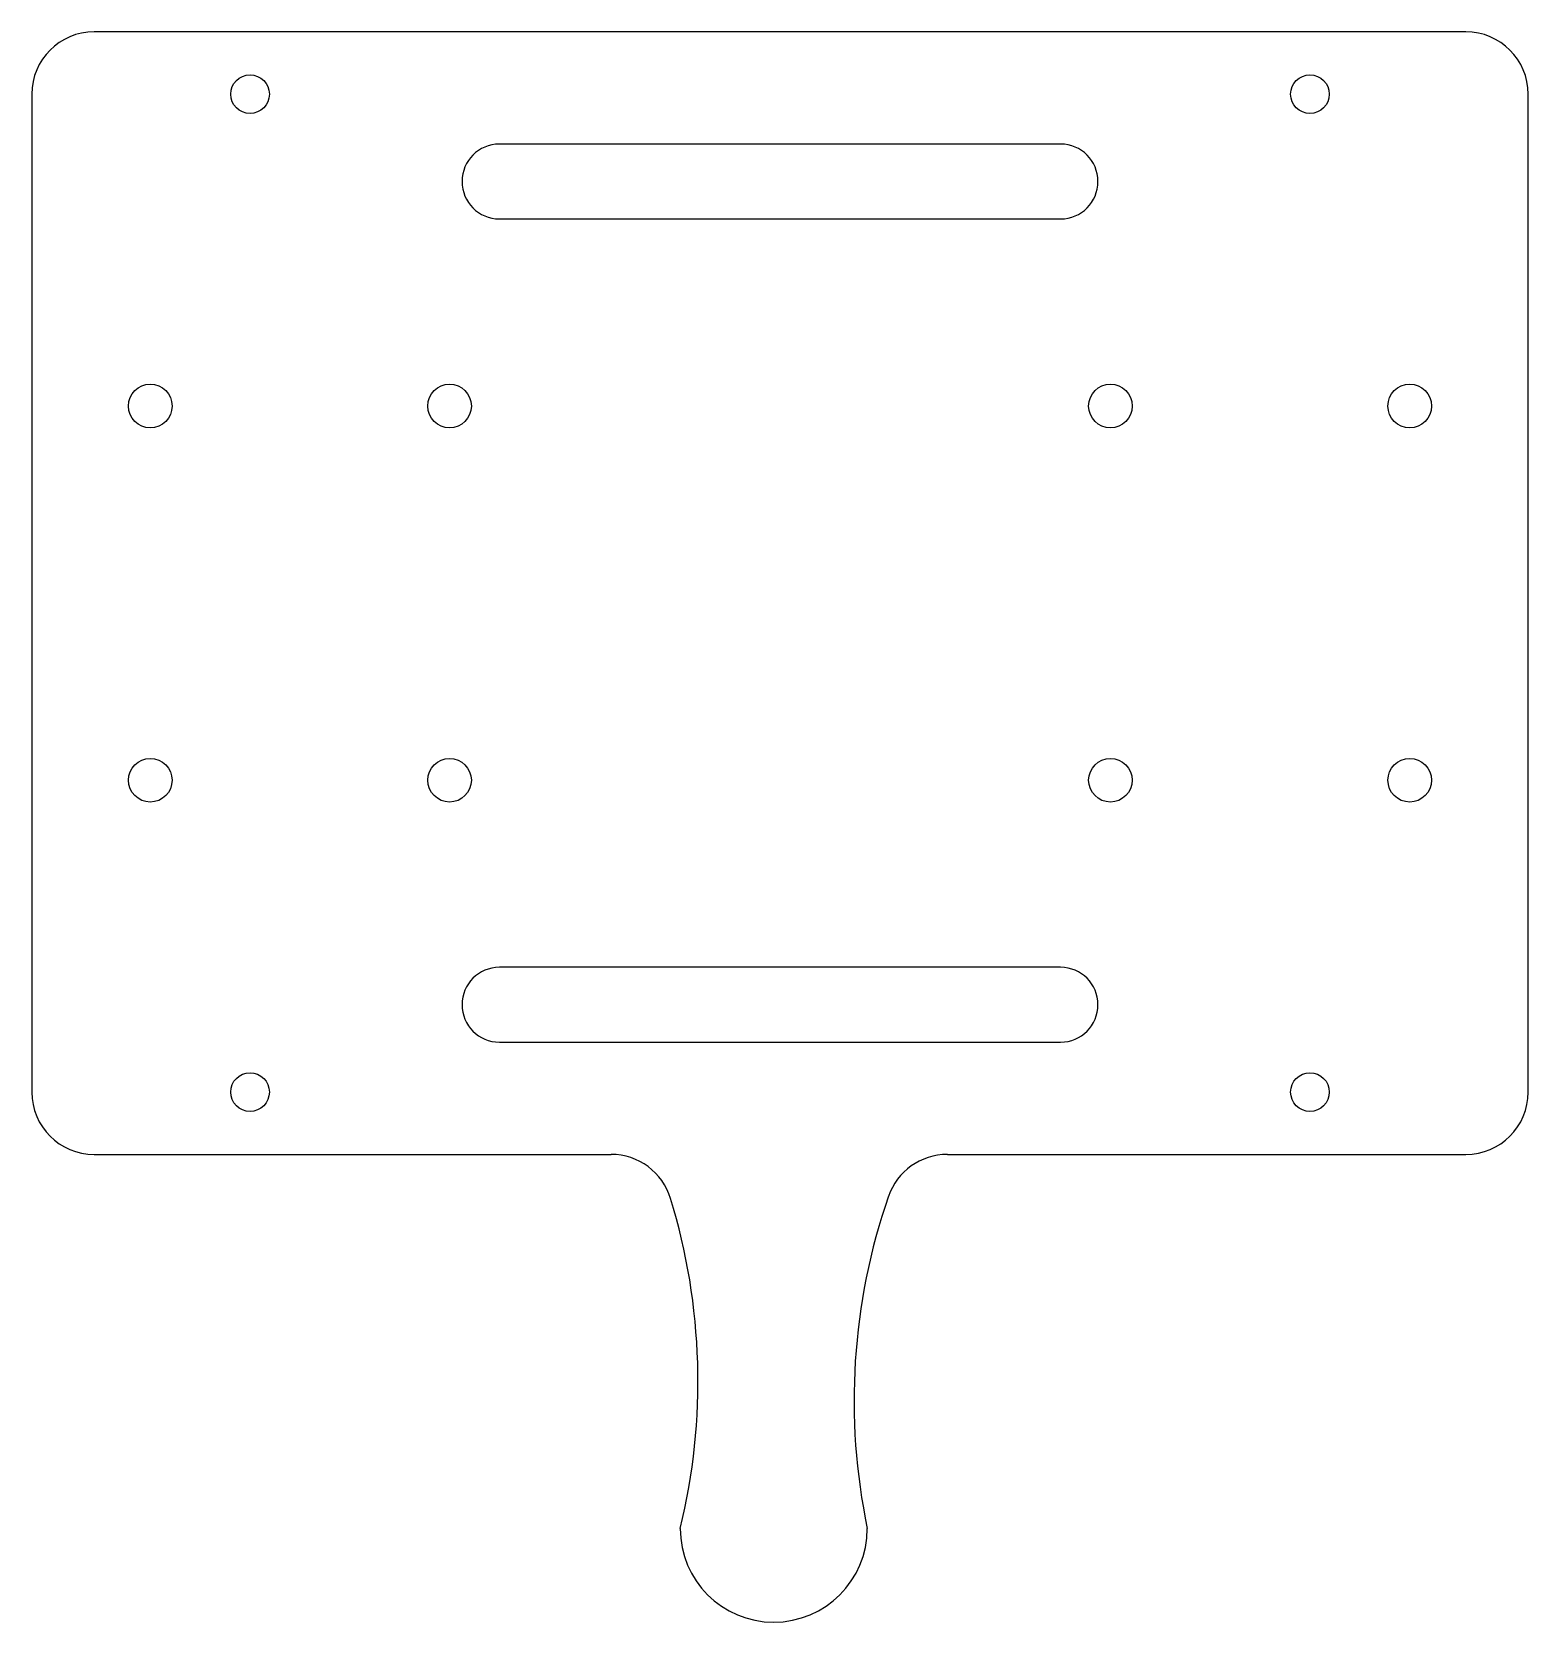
# Model space of a CAD drawing. Header units: millimetres. Extents: x -60 to 60, y -82 to 45.
import ezdxf

# ---------------------------------------------------------------- set-up
doc = ezdxf.new("R2010")
doc.units = ezdxf.units.MM

msp = doc.modelspace()

# ---------------------------------------------------------------- linework, layer by layer
at = {"color": 7, "linetype": 'Continuous', "lineweight": 25}
for p, q in [((55, 45), (-55, 45)), ((-60, 40), (-60, -40)), ((60, -40), (60, 40)), ((22.5, 36), (-22.5, 36)), ((-22.5, 30), (22.5, 30)), ((22.5, -30), (-22.5, -30)), ((-22.5, -36), (22.5, -36)), ((-55, -45), (-13.55, -45)), ((13.42, -45), (55, -45))]:
    msp.add_line(p, q, dxfattribs=at)
for centre, radius in [((-42.5, 40), 1.55), ((42.5, 40), 1.55), ((-50.5, 15), 1.75), ((-26.5, 15), 1.75), ((26.5, 15), 1.75), ((50.5, 15), 1.75), ((-50.5, -15), 1.75), ((-26.5, -15), 1.75), ((26.5, -15), 1.75), ((50.5, -15), 1.75), ((-42.5, -40), 1.55), ((42.5, -40), 1.55)]:
    msp.add_circle(centre, radius, dxfattribs=at)
for centre, radius, start, end in [((-55, 40), 5, 90, 180), ((55, 40), 5, 0, 90), ((-22.5, 33), 3, 90, 270), ((22.5, 33), 3, 270, 90), ((-22.5, -33), 3, 90, 270), ((22.5, -33), 3, 270, 90), ((-55, -40), 5, 180, 270), ((55, -40), 5, 270, 0), ((-13.55, -50), 5, 17.0204, 90), ((13.42, -50), 5, 90, 160.8746), ((55.94, -64.74), 50, 160.8746, 191.8369), ((-56.58, -63.17), 50, 346.3165, 17.0204), ((-0.5, -75), 7.5, 180, 0)]:
    msp.add_arc(centre, radius, start, end, dxfattribs=at)

doc.saveas('drawing.dxf')
